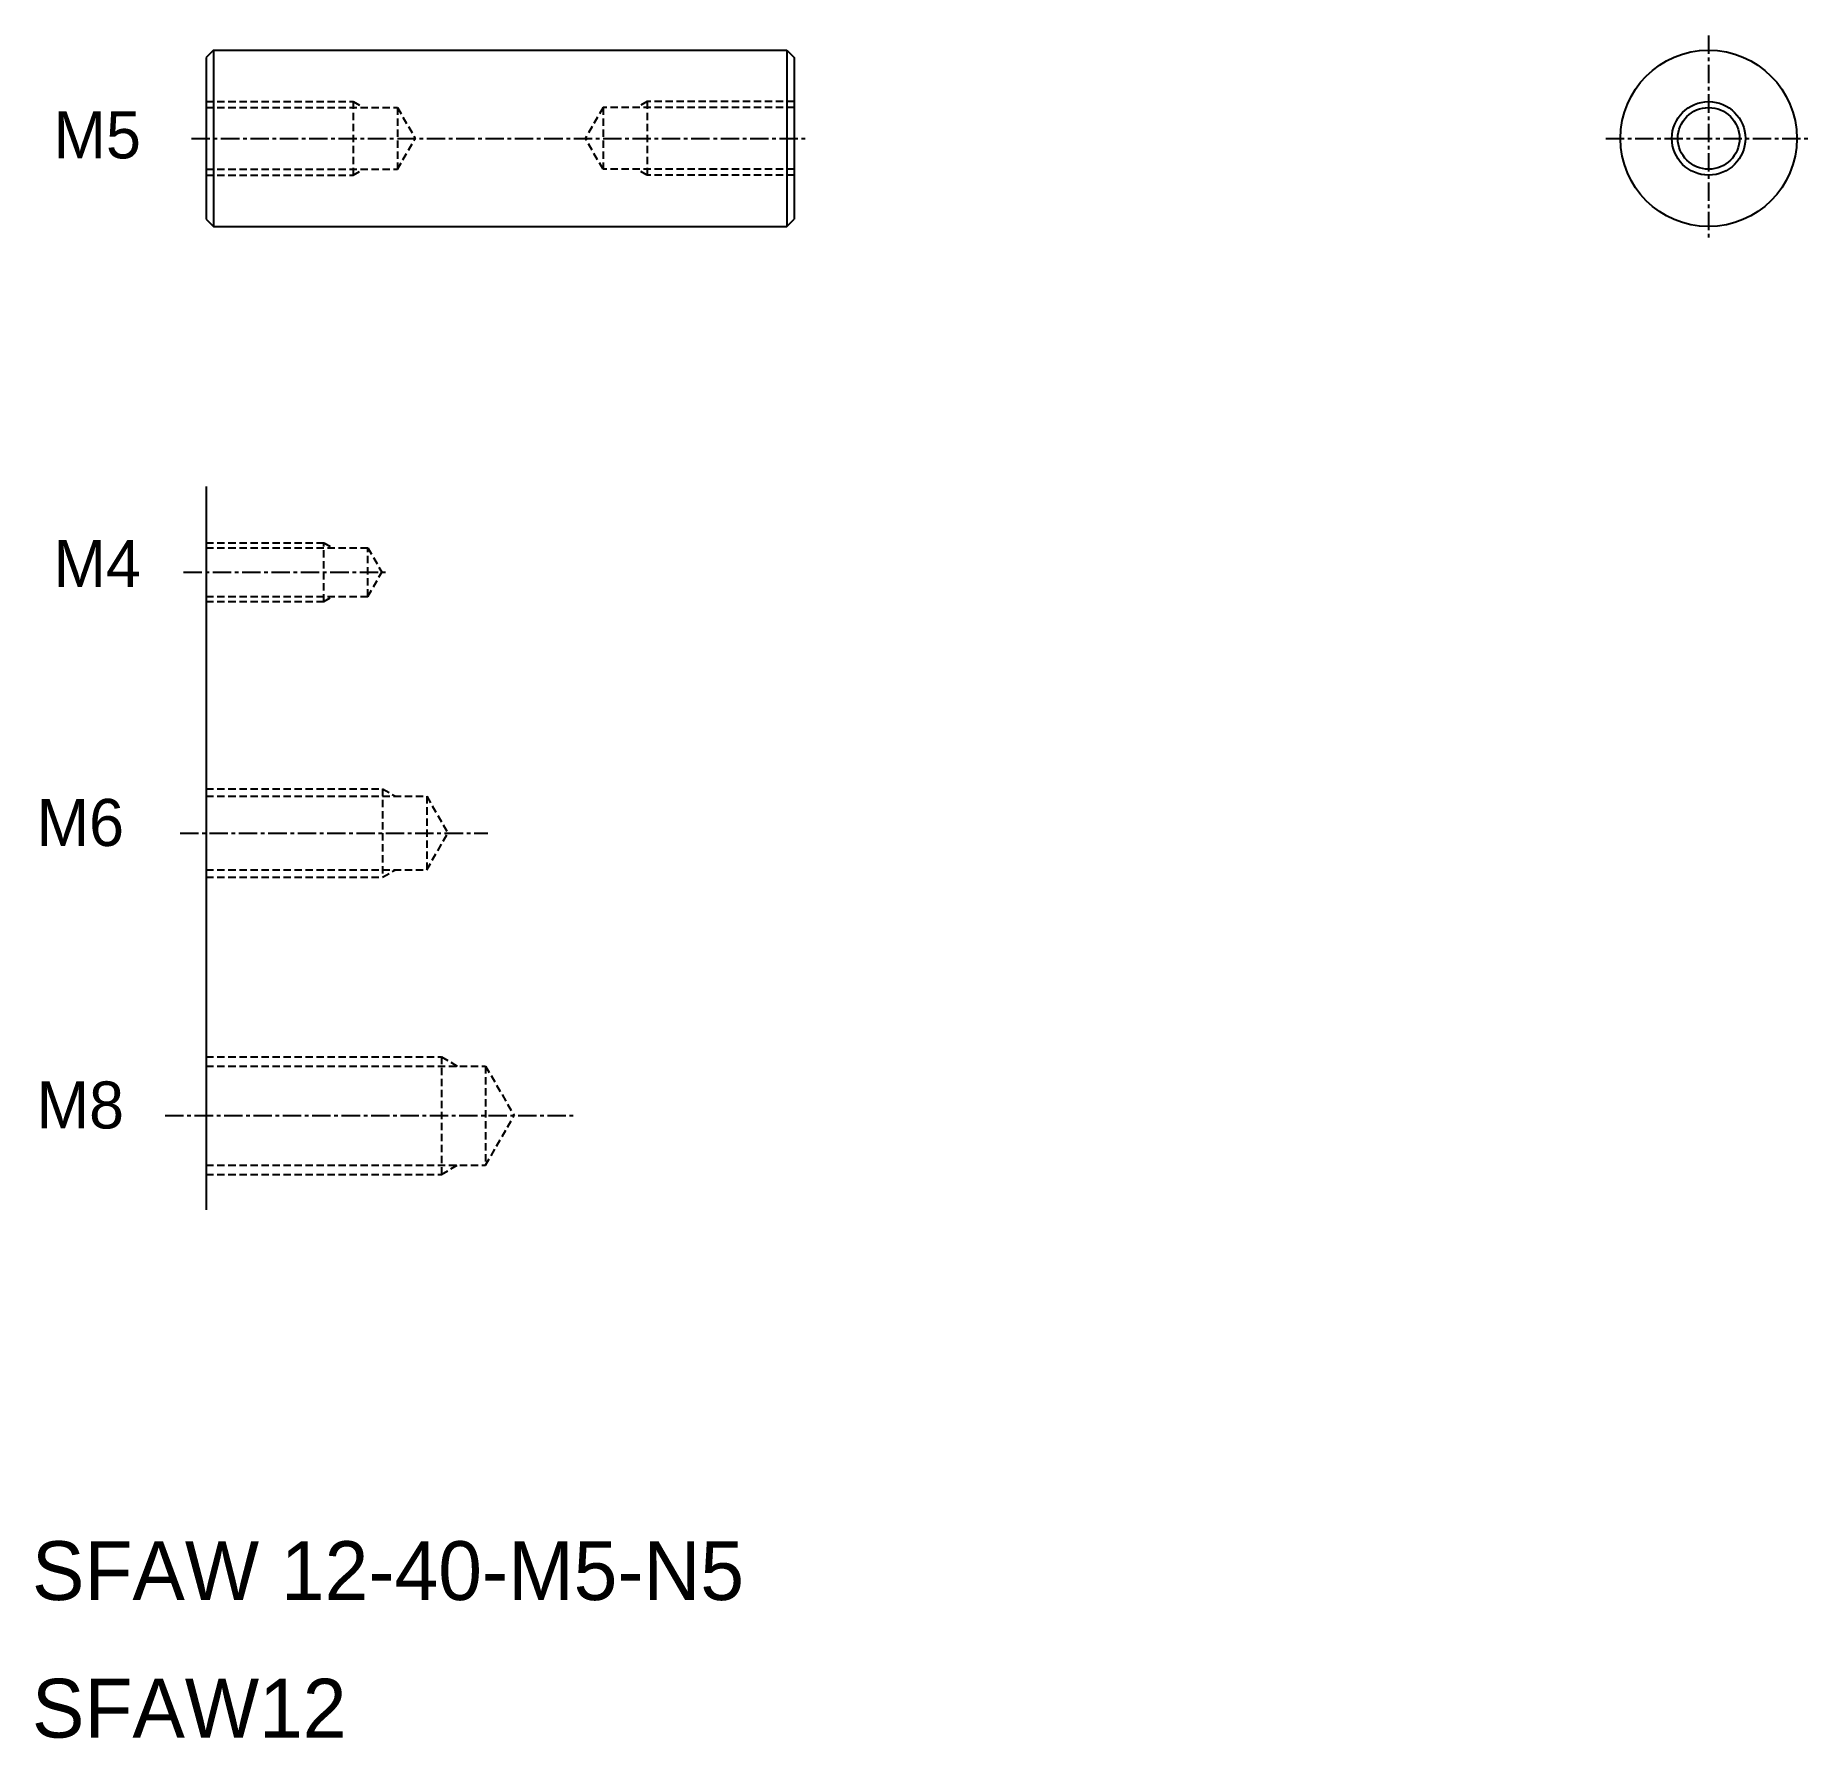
# Model space of a CAD drawing. Extents: x 259 to 380, y 135 to 251.
import ezdxf

# ---------------------------------------------------------------- set-up
doc = ezdxf.new("R2010")
doc.units = 0
doc.linetypes.add('CENTER', pattern=[2, 1.25, -0.25, 0.25, -0.25])
doc.linetypes.add('DASHED', pattern=[0.75, 0.5, -0.25])
doc.layers.get('0').update_dxf_attribs({"linetype": 'CONTINUOUS'})
doc.layers.add('CENTER', color=1, linetype='CENTER')

msp = doc.modelspace()

# ---------------------------------------------------------------- linework, layer by layer
at = {"color": 7, "linetype": 'CONTINUOUS'}
for p, q in [((271.23, 250.01), (270.73, 249.51)), ((270.73, 249.51), (270.73, 238.51)), ((271.23, 250.01), (310.23, 250.01)), ((271.23, 250.01), (271.23, 238.01)), ((310.23, 250.01), (310.23, 238.01)), ((310.23, 250.01), (310.73, 249.51)), ((310.73, 249.51), (310.73, 238.51)), ((270.73, 238.51), (271.23, 238.01)), ((310.23, 238.01), (310.73, 238.51)), ((271.23, 238.01), (310.23, 238.01)), ((270.73, 220.33), (270.73, 171.12))]:
    msp.add_line(p, q, dxfattribs=at)
at = {"color": 3, "linetype": 'DASHED'}
for p, q in [((270.73, 246.51), (280.73, 246.51)), ((280.73, 246.51), (280.73, 241.51)), ((280.73, 246.51), (281.34, 246.16)), ((300.73, 246.51), (300.12, 246.16)), ((310.73, 246.51), (300.73, 246.51)), ((300.73, 246.51), (300.73, 241.51)), ((270.73, 246.11), (283.73, 246.11)), ((283.73, 246.11), (283.73, 241.91)), ((283.73, 246.11), (284.94, 244.01)), ((297.73, 246.11), (296.52, 244.01)), ((310.73, 246.11), (297.73, 246.11)), ((297.73, 246.11), (297.73, 241.91)), ((283.73, 241.91), (284.94, 244.01)), ((297.73, 241.91), (296.52, 244.01)), ((270.73, 241.91), (283.73, 241.91)), ((280.73, 241.51), (281.34, 241.86)), ((310.73, 241.91), (297.73, 241.91)), ((300.73, 241.51), (300.12, 241.86)), ((270.73, 241.51), (280.73, 241.51)), ((310.73, 241.51), (300.73, 241.51)), ((270.73, 216.5), (278.73, 216.5)), ((278.73, 212.5), (278.73, 216.5)), ((278.73, 216.5), (279.34, 216.15)), ((270.73, 216.15), (281.73, 216.15)), ((281.73, 216.15), (282.68, 214.5)), ((281.73, 212.85), (281.73, 216.15)), ((281.73, 212.85), (282.68, 214.5)), ((270.73, 212.85), (281.73, 212.85)), ((278.73, 212.5), (279.34, 212.85)), ((270.73, 212.5), (278.73, 212.5)), ((270.73, 199.75), (282.73, 199.75)), ((282.73, 199.75), (283.6, 199.25)), ((282.73, 199.75), (282.73, 193.75)), ((270.73, 199.25), (285.73, 199.25)), ((285.73, 199.25), (285.73, 194.25)), ((285.73, 199.25), (287.17, 196.75)), ((285.73, 194.25), (287.17, 196.75)), ((270.73, 194.25), (285.73, 194.25)), ((270.73, 193.75), (282.73, 193.75)), ((282.73, 193.75), (283.6, 194.25)), ((270.73, 181.53), (286.73, 181.53)), ((286.73, 181.53), (286.73, 173.53)), ((286.73, 181.53), (287.81, 180.9)), ((270.73, 180.9), (289.73, 180.9)), ((289.73, 180.9), (289.73, 174.15)), ((289.73, 180.9), (291.68, 177.53)), ((289.73, 174.15), (291.68, 177.53)), ((270.73, 174.15), (289.73, 174.15)), ((286.73, 173.53), (287.81, 174.15)), ((270.73, 173.53), (286.73, 173.53))]:
    msp.add_line(p, q, dxfattribs=at)
for p, q in [((273.98, 241.91), (273.98, 241.91)), ((277.23, 241.91), (277.23, 241.91))]:
    msp.add_line(p, q)
at = {"color": 7, "linetype": 'CONTINUOUS'}
for radius in [6, 2.1]:
    msp.add_circle((372.95, 244.01), radius, dxfattribs=at)
at = {"color": 3, "linetype": 'CONTINUOUS'}
msp.add_circle((372.95, 244.01), 2.5, dxfattribs=at)
at = {"layer": 'CENTER', "color": 1, "linetype": 'CENTER'}
for p, q in [((372.95, 251.01), (372.95, 237.01)), ((269.73, 244.01), (311.73, 244.01)), ((365.95, 244.01), (379.95, 244.01)), ((269.17, 214.5), (283.12, 214.5)), ((268.95, 196.75), (289.88, 196.75)), ((267.94, 177.53), (295.84, 177.53))]:
    msp.add_line(p, q, dxfattribs=at)

# ---------------------------------------------------------------- texts
at = {"color": 7, "linetype": 'CONTINUOUS'}
for s, height, p in [('M5', 3.2, (260.34, 242.65)), ('M4', 3.2, (260.34, 213.48)), ('M6', 3.2, (259.19, 195.87)), ('M8', 3.2, (259.19, 176.65)), ('SFAW 12-40-M5-N5', 4, (258.87, 144.57)), ('SFAW12', 4, (258.87, 135.21))]:
    msp.add_text(s, height=height, dxfattribs=at).set_placement(p)

doc.saveas('drawing.dxf')
